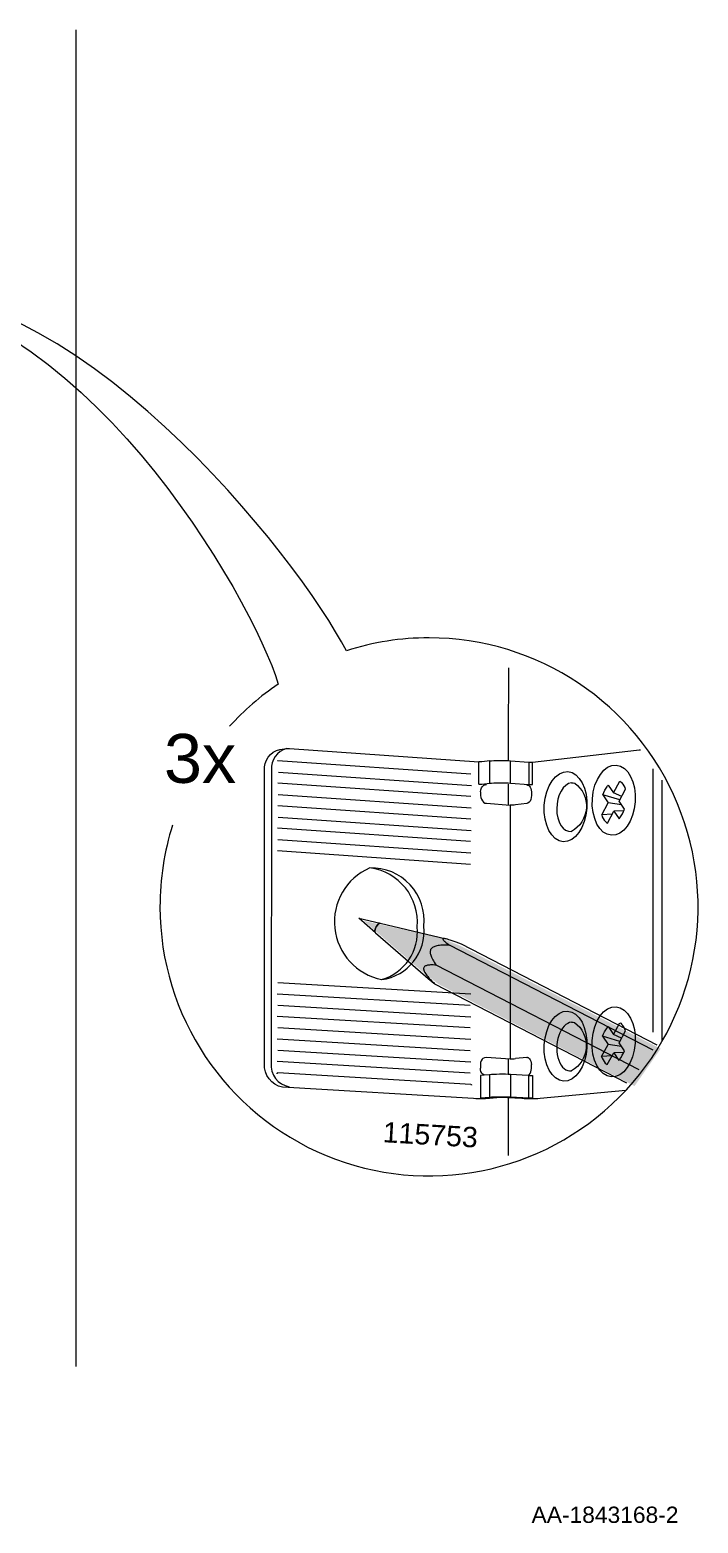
# Model space of a CAD drawing. Header units: metres. Extents: x -6.4 to 35.9, y -8.9 to 6.5.
# Drawn here: x 27.324 to 28.276, y -3.626 to -1.5 of the extents above; entities that cross this region are included whole.
import ezdxf

# ---------------------------------------------------------------- set-up
doc = ezdxf.new("R2010")
doc.units = ezdxf.units.M
doc.header["$MEASUREMENT"] = 0
for name, color, linetype, lineweight in [('PDF11_Geometry_Num_Penna__1_Num_Penna__255_Num_Penna__255_Num_Penna__255', 255, 'Continuous', 18), ('PDF11_Geometry_Num_Penna__7_Num_Penna__7_Num_Penna__7_Num_Penna__7', 7, 'Continuous', 18), ('PDF11_Text_Num_Penna__7_Num_Penna__7_Num_Penna__7_Num_Penna__7', 7, 'Continuous', 18)]:
    doc.layers.add(name, color=color, linetype=linetype, lineweight=lineweight)
doc.styles.add('GENERATED_STYLE_1', font='')
doc.styles.get('GENERATED_STYLE_1').set_extended_font_data('Arial')

msp = doc.modelspace()

# ---------------------------------------------------------------- hatches: boundary and pattern name
at = {"layer": 'PDF11_Geometry_Num_Penna__1_Num_Penna__255_Num_Penna__255_Num_Penna__255', "linetype": 'Continuous', "lineweight": 18}
msp.add_hatch(color=255, dxfattribs=at).paths.add_polyline_path([(27.9099, -2.7926), (27.8, -2.7683), (27.882, -2.8395), (27.9063, -2.8584), (28.1854, -3.0035), (28.2226, -2.9503), (27.9387, -2.8044)])

# ---------------------------------------------------------------- linework, layer by layer
at = {"layer": 'PDF11_Geometry_Num_Penna__7_Num_Penna__7_Num_Penna__7_Num_Penna__7', "color": 7, "linetype": 'Continuous', "lineweight": 18, "flags": 128}
for points in [[(27.39, -1.4996), (27.39, -3.4027)], [(28.0058, -2.4079), (28.0057, -2.5106)], [(27.694, -2.523), (27.9637, -2.5418)], [(28.0057, -2.5106), (28.0057, -2.54)], [(28.0402, -2.5421), (28.188, -2.525)], [(28.188, -2.525), (28.1918, -2.5246)], [(28.1918, -2.5246), (28.193, -2.5246), (28.194, -2.5246)], [(27.6777, -2.5404), (27.6771, -2.54)], [(27.9525, -2.5595), (27.6777, -2.5404)], [(27.9637, -2.5736), (27.9646, -2.5736), (27.9659, -2.5736), (27.9671, -2.5736), (27.968, -2.5736), (27.9792, -2.5723), (27.9792, -2.5404)], [(27.9792, -2.5404), (27.968, -2.5418), (27.9671, -2.5418), (27.9659, -2.5418), (27.9648, -2.5418), (27.9637, -2.5418)], [(27.9709, -2.5752), (27.9728, -2.5745), (27.9745, -2.5743), (27.9637, -2.5736), (27.9637, -2.5418)], [(27.9792, -2.5404), (27.9818, -2.5403), (27.9853, -2.54), (27.9891, -2.5398), (27.9932, -2.5398), (27.9973, -2.5398), (28.0015, -2.5398), (28.0055, -2.54), (28.0089, -2.5403), (28.0348, -2.5421)], [(28.0089, -2.572), (28.0089, -2.5403)], [(28.0321, -2.5748), (28.0402, -2.5739), (28.0402, -2.5421)], [(28.0348, -2.5421), (28.0348, -2.5739), (28.0364, -2.5739), (28.0385, -2.5739), (28.0402, -2.5739)], [(28.0348, -2.5421), (28.0364, -2.5421), (28.0385, -2.5421), (28.0402, -2.5421)], [(27.9522, -2.5913), (27.6773, -2.5722)], [(27.9532, -2.5761), (27.6784, -2.557)], [(27.9792, -2.5723), (27.9818, -2.572), (27.9853, -2.5718), (27.9891, -2.5718), (27.9932, -2.5716), (27.9973, -2.5716), (28.0015, -2.5718), (28.0055, -2.5718), (28.0089, -2.572), (28.0348, -2.5739)], [(28.2115, -2.5543), (28.2113, -2.9269)], [(28.2114, -2.552), (28.2116, -2.5543)], [(28.2243, -2.5678), (28.2241, -2.9359)], [(27.9529, -2.6079), (27.678, -2.5888)], [(27.9662, -2.5845), (27.9664, -2.5816), (27.9675, -2.5788), (27.9689, -2.5768), (27.9709, -2.5752)], [(27.9662, -2.5845), (27.9662, -2.5898), (27.9664, -2.5925), (27.9674, -2.5952), (27.9687, -2.5975), (27.9703, -2.5993), (27.9724, -2.6005), (27.9745, -2.6009), (28.0085, -2.6034)], [(28.0057, -2.5736), (28.0057, -2.6032)], [(28.0334, -2.575), (28.0321, -2.5748), (28.0332, -2.575), (28.0344, -2.5752)], [(28.0385, -2.59), (28.0382, -2.5927), (28.0376, -2.5954), (28.0366, -2.5977), (28.0353, -2.5995), (28.0336, -2.6009), (28.0321, -2.6014)], [(28.0344, -2.5752), (28.0357, -2.5764), (28.0368, -2.5779), (28.0377, -2.58), (28.0382, -2.5823), (28.0385, -2.5848), (28.0385, -2.59)], [(28.1402, -2.5886), (28.148, -2.6003)], [(28.148, -2.5749), (28.1556, -2.5862)], [(28.1672, -2.5913), (28.1556, -2.5862)], [(27.9522, -2.6237), (27.6773, -2.6046)], [(28.0321, -2.6014), (28.0157, -2.6032), (28.0141, -2.6034), (28.0123, -2.6034), (28.0103, -2.6034), (28.0085, -2.6034), (28.0082, -2.9206)], [(28.1387, -2.6175), (28.148, -2.6003)], [(28.1469, -2.629), (28.156, -2.6121)], [(28.167, -2.6031), (28.148, -2.6003)], [(28.1703, -2.6115), (28.156, -2.6121)], [(27.9519, -2.6555), (27.677, -2.6364)], [(27.9529, -2.6403), (27.678, -2.6212)], [(28.1536, -2.6165), (28.1387, -2.6175)], [(27.9525, -2.6721), (27.6777, -2.653)], [(27.9519, -2.688), (27.677, -2.6688)], [(27.8165, -2.7851), (27.7927, -2.7643), (27.8234, -2.7717)], [(27.8165, -2.7851), (27.8947, -2.8533)], [(27.8234, -2.7717), (27.9172, -2.7941)], [(27.9221, -2.8031), (27.9192, -2.803), (27.9165, -2.8029), (27.9141, -2.8029), (27.9118, -2.803), (27.9096, -2.8031), (27.9076, -2.8033), (27.9058, -2.8036), (27.9041, -2.8039), (27.9026, -2.8043), (27.9012, -2.8047), (27.8999, -2.8052), (27.8988, -2.8057), (27.8978, -2.8063), (27.8969, -2.807), (27.8962, -2.8077), (27.8956, -2.8085), (27.8951, -2.8093), (27.8947, -2.8103), (27.8945, -2.8113), (27.8944, -2.8123), (27.8944, -2.8134), (27.8945, -2.8146), (27.8948, -2.8159), (27.8952, -2.8173), (27.8957, -2.8187), (27.8963, -2.8202), (27.8971, -2.8218), (27.898, -2.8236), (27.8991, -2.8254), (27.9003, -2.8273), (27.9017, -2.8293), (27.9032, -2.8315)], [(27.9172, -2.7941), (27.9159, -2.7938), (27.9148, -2.7936), (27.914, -2.7936), (27.9133, -2.7936), (27.9128, -2.7937), (27.9126, -2.794), (27.9125, -2.7944), (27.9127, -2.7949), (27.9131, -2.7954), (27.9137, -2.7962), (27.9145, -2.797), (27.9155, -2.7979), (27.9168, -2.799), (27.9183, -2.8002), (27.9201, -2.8016), (27.9221, -2.8031)], [(27.939, -2.8016), (27.9351, -2.8001), (27.9316, -2.7988), (27.9284, -2.7976), (27.9256, -2.7966), (27.9231, -2.7958), (27.9208, -2.7951), (27.9189, -2.7945), (27.9172, -2.7941)], [(28.212, -2.9526), (27.9221, -2.8031)], [(28.2175, -2.9452), (27.939, -2.8016)], [(27.9032, -2.8315), (27.9009, -2.8313), (27.8988, -2.8311), (27.8969, -2.8311), (27.8951, -2.8311), (27.8935, -2.8312), (27.8921, -2.8313), (27.8908, -2.8316), (27.8896, -2.8318), (27.8886, -2.8321), (27.8877, -2.8325), (27.887, -2.833), (27.8864, -2.8335), (27.8859, -2.834), (27.8855, -2.8346), (27.8852, -2.8353), (27.8851, -2.8361), (27.8851, -2.8369), (27.8852, -2.8377), (27.8855, -2.8387), (27.8859, -2.8397), (27.8864, -2.8408), (27.887, -2.842), (27.8878, -2.8432), (27.8887, -2.8445), (27.8897, -2.8459), (27.8909, -2.8474), (27.8922, -2.8489), (27.8936, -2.8506), (27.8953, -2.8523), (27.897, -2.8542), (27.899, -2.8562), (27.9012, -2.8583)], [(28.1918, -2.9803), (27.9032, -2.8315)], [(27.9522, -2.8728), (27.6773, -2.8565)], [(27.9012, -2.8583), (27.8992, -2.8568), (27.8974, -2.8555), (27.896, -2.8543), (27.8947, -2.8533)], [(28.1746, -2.9993), (27.9012, -2.8583)], [(27.9515, -2.889), (27.6767, -2.8727)], [(27.9525, -2.9052), (27.6777, -2.8889)], [(27.9515, -2.9208), (27.6767, -2.9044)], [(27.9525, -2.937), (27.6777, -2.9207)], [(28.0082, -2.9206), (28.0082, -2.9646)], [(28.1399, -2.9326), (28.1478, -2.9442)], [(28.1478, -2.9189), (28.1554, -2.9301)], [(28.1669, -2.9353), (28.1554, -2.9301)], [(27.9515, -2.9532), (27.6767, -2.9369)], [(27.9525, -2.9694), (27.6777, -2.9531)], [(28.1385, -2.9615), (28.1478, -2.9442)], [(28.1668, -2.9471), (28.1478, -2.9442)], [(28.1701, -2.9555), (28.1558, -2.9561)], [(28.2241, -2.9359), (28.2241, -2.9395)], [(27.9515, -2.985), (27.6767, -2.9686)], [(27.97, -2.9637), (27.9684, -2.9653), (27.9671, -2.9676), (27.9662, -2.9701), (27.9659, -2.9726), (27.9659, -2.978)], [(27.97, -2.9637), (27.9721, -2.9628), (27.9744, -2.9626)], [(27.9724, -2.9628), (27.9744, -2.9626)], [(27.9744, -2.9626), (28.0082, -2.9646), (28.01, -2.9646), (28.0121, -2.9646), (28.0141, -2.9646), (28.0157, -2.9644)], [(28.0057, -2.9658), (28.0057, -2.9869)], [(28.0357, -2.9646), (28.0345, -2.9635), (28.0332, -2.963), (28.0319, -2.9628), (28.0157, -2.9644)], [(28.0319, -2.9628), (28.0332, -2.963)], [(28.0341, -2.9885), (28.0355, -2.9874), (28.0368, -2.9855), (28.0376, -2.9833), (28.0382, -2.9807), (28.0385, -2.9783), (28.0385, -2.9728)], [(28.0357, -2.9646), (28.0368, -2.9662), (28.0377, -2.968), (28.0382, -2.9703), (28.0385, -2.9728)], [(28.1534, -2.9605), (28.1385, -2.9615)], [(28.1466, -2.9729), (28.1558, -2.9561)], [(27.6767, -2.986), (27.6767, -2.9853), (27.6771, -2.9849), (27.6777, -2.9849)], [(27.9525, -3.0012), (27.6777, -2.9849)], [(27.9789, -2.9874), (27.9712, -2.988), (27.9694, -2.9867), (27.968, -2.9851), (27.9668, -2.9828), (27.9662, -2.9805), (27.9659, -2.978)], [(27.9712, -2.988), (27.9659, -2.9887), (27.9659, -3.0205)], [(28.0341, -2.9885), (28.0089, -2.9871), (28.0053, -2.9869), (28.0015, -2.9867), (27.9973, -2.9867), (27.993, -2.9867), (27.9889, -2.9869), (27.9853, -2.9869), (27.9818, -2.9871), (27.9789, -2.9874), (27.9789, -3.0191)], [(28.0089, -2.9871), (28.0089, -3.0189)], [(28.0341, -2.9885), (28.0348, -2.9887)], [(28.0348, -3.0205), (28.0348, -2.9887), (28.0364, -2.9887), (28.0382, -2.9887), (28.04, -2.9887)], [(28.04, -2.9887), (28.04, -3.0205)], [(27.9525, -3.0012), (27.9528, -3.0012), (27.9533, -3.0017), (27.9533, -3.0023)], [(27.9659, -3.0205), (27.9789, -3.0191)], [(27.9789, -3.0191), (27.9818, -3.0189), (27.9853, -3.0189), (27.9889, -3.0187), (27.993, -3.0187), (27.9973, -3.0187), (28.0015, -3.0187), (28.0053, -3.0189), (28.0089, -3.0189)], [(28.0089, -3.0189), (28.0348, -3.0205)], [(28.173, -3.0097), (28.0509, -3.0214)], [(28.0057, -3.0203), (28.0057, -3.054)], [(28.0348, -3.0205), (28.0364, -3.0205), (28.0382, -3.0205), (28.04, -3.0205)], [(28.0057, -3.054), (28.0057, -3.1026)]]:
    msp.add_lwpolyline(points, dxfattribs=at)
for points in [[(27.5277, -2.6318, 0.077493), (27.5097, -2.7484, 2.414214), (27.8928, -2.3653, 0.078226), (27.7752, -2.3837)], [(28.0509, -3.0214), (28.0477, -3.0216), (28.0439, -3.0216), (28.04, -3.0219), (28.0359, -3.0219), (28.0321, -3.0216), (28.0285, -3.0216), (28.025, -3.0214), (27.9948, -3.0196), (27.9787, -3.0212), (27.9762, -3.0214), (27.9733, -3.0216), (27.9698, -3.0216), (27.9664, -3.0216), (27.9628, -3.0216), (27.9593, -3.0216), (27.9562, -3.0214), (27.6843, -3.0053, -0.381547), (27.6585, -2.9717), (27.6585, -2.5543, -0.37805), (27.6806, -2.5241), (27.6902, -2.523), (27.6922, -2.523), (27.694, -2.523)], [(27.6902, -2.523, 0.36669), (27.6684, -2.5534), (27.6681, -2.9708, 0.393927), (27.6938, -3.0044)], [(28.0957, -2.5718), (28.098, -2.5718), (28.1002, -2.572, -0.550475), (28.0955, -2.6411)], [(28.1556, -2.5862), (28.1647, -2.5693, -0.096799), (28.1672, -2.5712)], [(28.1647, -2.596), (28.1402, -2.5886, -0.070508), (28.1468, -2.5764)], [(28.156, -2.6121), (28.1634, -2.6231, 0.020664), (28.1644, -2.6217, 0.070015), (28.1712, -2.6093), (28.1636, -2.598), (28.1727, -2.581)], [(28.0957, -2.9125), (28.0978, -2.9125), (28.0998, -2.9128, -0.546602), (28.0957, -2.9819)], [(28.1644, -2.94), (28.1399, -2.9326, -0.070252), (28.1466, -2.9204)], [(28.1554, -2.9301), (28.1645, -2.9133, -0.095783), (28.167, -2.9152)], [(28.1558, -2.9561), (28.1631, -2.967, 0.019147), (28.1642, -2.9657, 0.070015), (28.171, -2.9533), (28.1634, -2.9419), (28.1725, -2.925)]]:
    msp.add_lwpolyline(points, format="xyb", dxfattribs=at)
msp.add_lwpolyline([(27.8254, -2.8519, 0.406502), (27.8855, -2.776, 0.455788), (27.8083, -2.6929, 0.732102)], format="xyb", close=True, dxfattribs=at)
for points in [[(27.8158, -2.7822), (27.8161, -2.7805), (27.8168, -2.7786), (27.8176, -2.7766), (27.8188, -2.7749), (27.82, -2.7734), (27.8213, -2.7723), (27.8224, -2.7717), (27.8234, -2.7717), (27.8224, -2.7717), (27.8213, -2.7723), (27.82, -2.7734), (27.8188, -2.7749), (27.8176, -2.7766), (27.8168, -2.7786), (27.8161, -2.7805)], [(27.8165, -2.7851), (27.8161, -2.7844), (27.8158, -2.7834), (27.8158, -2.7822), (27.8158, -2.7834), (27.8161, -2.7844)]]:
    msp.add_lwpolyline(points, close=True, dxfattribs=at)
at = {"layer": 'PDF11_Geometry_Num_Penna__7_Num_Penna__7_Num_Penna__7_Num_Penna__7', "color": 7, "linetype": 'Continuous', "lineweight": 18}
for centre, radius, start, end in [((27.8942, -2.7497), 0.385, 124.1574, 137.8207), ((27.7986, -2.7699), 0.0776, 354.7767, 82.8084), ((27.8057, -2.7841), 0.0706, 286.1507, 5.8001)]:
    msp.add_arc(centre, radius, start, end, dxfattribs=at)
for centre, major_axis, ratio in [((28.1559, -2.5965), (0.0034, 0.05), 0.610327), ((28.0872, -2.6057), (0.0032, 0.0499), 0.606363), ((28.1557, -2.9405), (0.0034, 0.05), 0.610362), ((28.0872, -2.9467), (0.0028, 0.0499), 0.607755)]:
    msp.add_ellipse(centre, major_axis=major_axis, ratio=ratio, dxfattribs=at)
for centre, major_axis, ratio, start_param, end_param in [((28.0957, -2.6064), (0.0022, 0.0347), 0.604921, 0.105993, 3.236066), ((28.0953, -2.9473), (0.0021, 0.0347), 0.593795, 0.079834, 3.26385)]:
    msp.add_ellipse(centre, major_axis=major_axis, ratio=ratio, start_param=start_param, end_param=end_param, dxfattribs=at)
for points in [[(27.7752, -2.3837), (27.709, -2.2562), (27.3832, -1.8318), (27.0829, -1.8704)], [(27.0829, -1.8704), (27.3918, -1.8704), (27.6423, -2.31), (27.678, -2.4311)], [(28.1727, -2.581), (28.1718, -2.5776), (28.1699, -2.5742), (28.1672, -2.5712)], [(28.148, -2.5749), (28.1476, -2.5754), (28.1472, -2.5759), (28.1468, -2.5764)], [(28.1387, -2.6175), (28.1396, -2.6208), (28.1415, -2.624), (28.144, -2.6269)], [(28.144, -2.6269), (28.1448, -2.6277), (28.1457, -2.6284), (28.1469, -2.629)], [(28.1478, -2.9189), (28.1474, -2.9194), (28.147, -2.9198), (28.1466, -2.9204)], [(28.1725, -2.925), (28.1716, -2.9216), (28.1697, -2.9182), (28.167, -2.9152)], [(28.1385, -2.9615), (28.1394, -2.9648), (28.1412, -2.968), (28.1438, -2.9709)], [(28.1438, -2.9709), (28.1445, -2.9717), (28.1455, -2.9724), (28.1466, -2.9729)]]:
    msp.add_open_spline(points, degree=3, dxfattribs=at)

# ---------------------------------------------------------------- texts
at = {"layer": 'PDF11_Text_Num_Penna__7_Num_Penna__7_Num_Penna__7_Num_Penna__7', "color": 7, "linetype": 'Continuous', "lineweight": 18, "attachment_point": 7, "style": 'GENERATED_STYLE_1'}
for s, insert, char_height in [('\\A1;{\\pql;\\fArial|b0|i0|c0|p34;3x}', (27.5154, -2.5728), 0.069662), ('\\A1;{\\pql;\\fArial|b0|i0|c0|p34;AA-1843168-2}', (28.0388, -3.6259), 0.023221)]:
    msp.add_mtext(s, dxfattribs=dict(at, insert=insert, char_height=char_height))
at = {"layer": 'PDF11_Text_Num_Penna__7_Num_Penna__7_Num_Penna__7_Num_Penna__7', "color": 7, "linetype": 'Continuous', "lineweight": 18, "insert": (27.8263, -3.0838), "char_height": 0.029026, "attachment_point": 7, "rotation": 356.6849, "style": 'GENERATED_STYLE_1'}
msp.add_mtext('\\A1;{\\pql;\\fArial|b0|i0|c0|p34;115753}', dxfattribs=at)

doc.saveas('drawing.dxf')
